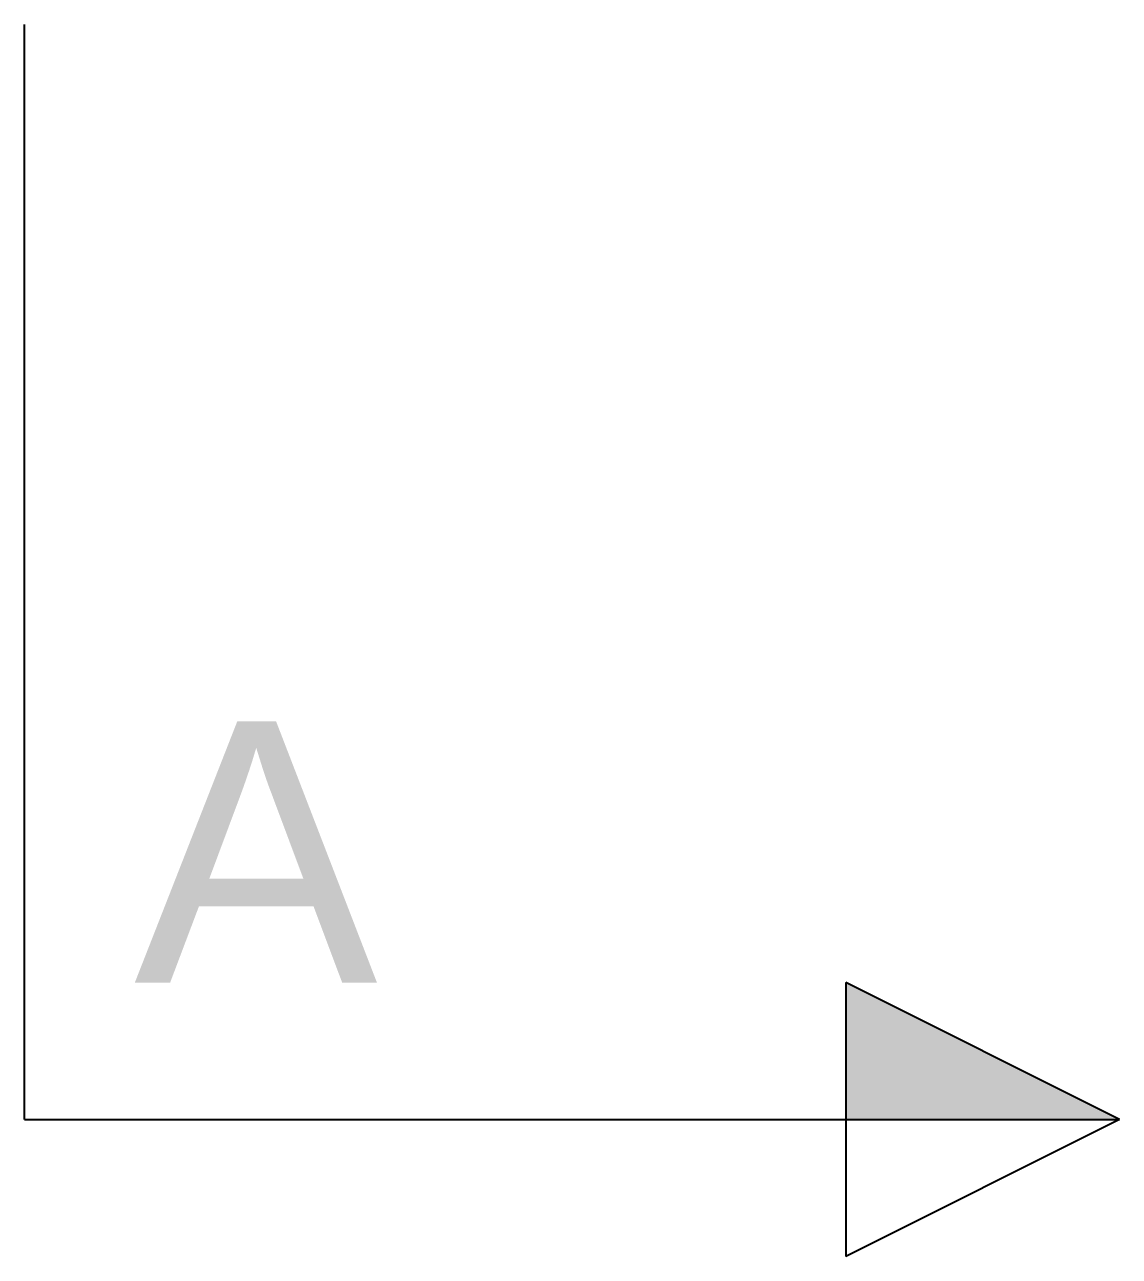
# Model space of a CAD drawing. Header units: millimetres. Extents: x 9 to 11575, y 4 to 155.
# Drawn here: x 5604 to 5619, y 4.5 to 21.38 of the extents above; entities that cross this region are included whole.
import ezdxf

# ---------------------------------------------------------------- set-up
doc = ezdxf.new("R2010")
doc.units = ezdxf.units.MM
doc.layers.add('TEKST', color=7, linetype='Continuous')
doc.styles.add('Arial', font='ARIAL.TTF', dxfattribs={"height": 0.2})

msp = doc.modelspace()

# ---------------------------------------------------------------- hatches: boundary and pattern name
at = {"layer": 'TEKST', "linetype": 'Continuous'}
msp.add_hatch(color=30, dxfattribs=at).paths.add_polyline_path([(5615.25, 6.375), (5615.25, 8.25), (5619, 6.375)])

# ---------------------------------------------------------------- linework, layer by layer
at = {"layer": 'TEKST', "color": 30, "linetype": 'Continuous'}
for p, q in [((5604, 6.375), (5604, 21.375)), ((5619, 6.375), (5615.25, 8.25)), ((5615.25, 8.25), (5615.25, 4.5)), ((5604, 6.375), (5619, 6.375)), ((5619, 6.375), (5615.25, 4.5))]:
    msp.add_line(p, q, dxfattribs=at)

# ---------------------------------------------------------------- wipeouts: each hides what was drawn before it
at = {"color": 0, "linetype": 'Continuous'}
msp.add_wipeout([(5608.833, 8.25), (5608.833, 12), (5605.5, 12), (5605.5, 8.25)], dxfattribs=at).dxf.layer = 'TEKST'

# ---------------------------------------------------------------- next in the draw order: texts
at = {"layer": 'TEKST', "color": 96, "linetype": 'Continuous', "style": 'Arial'}
msp.add_text('A', height=3.582, dxfattribs=at).set_placement((5605.5, 8.25))

doc.saveas('drawing.dxf')
